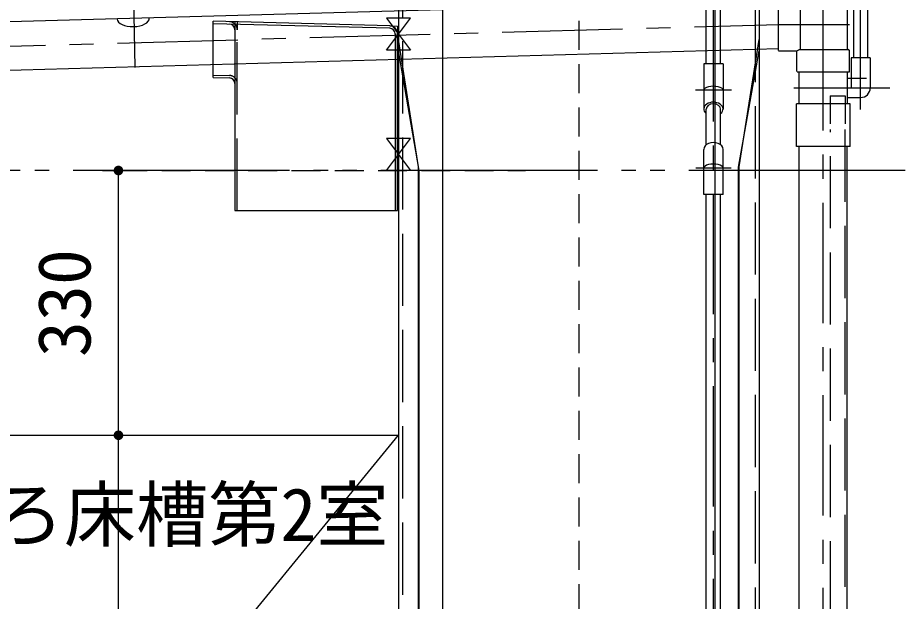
# Model space of a CAD drawing. Units: millimetres, scale not verified. Extents: x -8910 to 8910, y -6308 to 6308.
# Drawn here: x -4839 to -3740, y -2920 to -2193 of the extents above; entities that cross this region are included whole.
import ezdxf
from ezdxf.enums import TextEntityAlignment as Align

# ---------------------------------------------------------------- set-up
doc = ezdxf.new("R2010")
doc.units = ezdxf.units.MM
doc.header["$LTSCALE"] = 30
for name, pattern in [('CHAIN1', [8, 5, -1, 1, -1]), ('CHAIN2', [12, 9, -1, 1, -1]), ('DASHED1', [1.8, 1.2, -0.6]), ('DASHED3', [4, 3, -1]), ('DOUBLE_CHAIN2', [12.8, 9, -1, 0.6, -0.6, 0.6, -1])]:
    doc.linetypes.add(name, pattern=pattern)
for name, color, linetype, lineweight in [('0-1_製作', 5, 'Continuous', 25), ('0-2_空気管', 3, 'Continuous', 25), ('0-4_寸法', 92, 'Continuous', 25), ('0-6_躯体', 3, 'Continuous', 25), ('0-B_07', 3, 'Continuous', 25), ('0-C_9-6_SUNPO', 4, 'Continuous', 25), ('0-D_文字', 7, 'Continuous', 25)]:
    doc.layers.add(name, color=color, linetype=linetype, lineweight=lineweight)
doc.styles.add('ＭＳ ゴシック', font='')
doc.styles.get('ＭＳ ゴシック').set_extended_font_data('MS Gothic')

msp = doc.modelspace()

# ---------------------------------------------------------------- linework, layer by layer
at = {"layer": '0-1_製作', "color": 3}
for p in [(-5093.85, -2713.27), (-5093.85, -3603.26)]:
    msp.add_line(p, (-4363.85, -2713.27), dxfattribs=at)
at = {"layer": '0-2_空気管', "linetype": 'DASHED3'}
for p, q in [((-3918.85, -2063.01), (-3918.85, -3779.85)), ((-4358.85, -2102.01), (-4358.85, -3794.43)), ((-4564.85, -2433.27), (-4564.85, -2197.95))]:
    msp.add_line(p, q, dxfattribs=at)
at = {"layer": '0-2_空気管'}
for p, q in [((-3913.85, -2063.01), (-3913.85, -3782.26)), ((-4308.85, -2090.83), (-4308.85, -3833.02)), ((-4363.85, -2102.01), (-4363.85, -3794.43)), ((-4374.59, -2203.01), (-4594.85, -2197.24)), ((-4378.85, -2233.27), (-4348.85, -2193.27)), ((-4348.85, -2193.27), (-4378.85, -2193.27)), ((-4374.66, -2206.01), (-4594.85, -2200.24)), ((-4567.85, -2197.95), (-4567.85, -2433.27)), ((-4367.85, -2213.01), (-4367.85, -2433.27)), ((-4364.85, -2433.27), (-4364.85, -2213.01)), ((-4338.85, -2378.68), (-4363.85, -2219.91)), ((-3938.85, -2378.68), (-3913.85, -2219.91)), ((-4378.85, -2383.27), (-4348.85, -2343.27)), ((-4348.85, -2343.27), (-4378.85, -2343.27)), ((-4338.85, -2940.27), (-4338.85, -2378.68)), ((-4337.87, -3828.18), (-4337.87, -2383.27)), ((-3939.47, -3832.27), (-3939.47, -2378.92)), ((-3938.85, -2940.27), (-3938.85, -2378.68)), ((-4567.85, -2433.27), (-4364.85, -2433.27))]:
    msp.add_line(p, q, dxfattribs=at)
at = {"layer": '0-2_空気管', "linetype": 'DOUBLE_CHAIN2'}
for p, q in [((-4337.87, -2383.27), (-4363.85, -2234.22)), ((-3939.47, -2378.92), (-3913.85, -2234.22)), ((-3731.6, -2383.27), (-5919.62, -2383.27))]:
    msp.add_line(p, q, dxfattribs=at)
at = {"layer": '0-2_空気管', "linetype": 'DASHED1'}
msp.add_line((-4713.16, -2383.27), (-4205.28, -2383.27), dxfattribs=at)
at = {"layer": '0-2_空気管'}
for points in [[(-3968.85, -3833.04), (-3968.85, -2051.82), (-3923.59, -2053.01)], [(-4378.85, -2193.27), (-4348.85, -2233.27), (-4378.85, -2233.27)], [(-4378.85, -2343.27), (-4348.85, -2383.27), (-4378.85, -2383.27)]]:
    msp.add_lwpolyline(points, dxfattribs=at)
at = {"layer": '0-2_空気管', "linetype": 'DOUBLE_CHAIN2'}
msp.add_lwpolyline([(-4374.59, -2203.01), (-4364.85, -2203.27), (-4364.85, -2213.01)], dxfattribs=at)
at = {"layer": '0-2_空気管'}
for radius in [7, 10]:
    msp.add_arc((-4374.85, -2213.01), radius, 0, 88.5, dxfattribs=at)
at = {"layer": '0-4_寸法', "color": 3}
for p, q in [((-4733.16, -2383.27), (-4701.86, -2383.27)), ((-4733.16, -2713.27), (-4701.86, -2713.27))]:
    msp.add_line(p, q, dxfattribs=at)
at = {"layer": '0-4_寸法'}
for points in [[(-4719.14, -2382.89), (-4713.16, -2383.27), (-4719.16, -2383.27)], [(-4719.16, -2383.27), (-4716.98, -2387.89), (-4719.11, -2384.02)], [(-4719.16, -2383.27), (-4716.37, -2388.33), (-4716.98, -2387.89)], [(-4713.16, -2383.27), (-4716.37, -2388.33), (-4719.16, -2383.27)], [(-4719.05, -2382.14), (-4713.16, -2383.27), (-4719.14, -2382.89)], [(-4719.11, -2384.02), (-4717.53, -2387.37), (-4718.97, -2384.76)], [(-4719.11, -2384.02), (-4716.98, -2387.89), (-4717.53, -2387.37)], [(-4718.86, -2381.41), (-4713.16, -2383.27), (-4719.05, -2382.14)], [(-4718.59, -2380.71), (-4713.16, -2383.27), (-4718.86, -2381.41)], [(-4718.22, -2380.05), (-4713.16, -2383.27), (-4718.59, -2380.71)], [(-4717.78, -2379.44), (-4713.16, -2383.27), (-4718.22, -2380.05)], [(-4717.26, -2378.89), (-4713.16, -2383.27), (-4717.78, -2379.44)], [(-4716.68, -2378.41), (-4713.16, -2383.27), (-4717.26, -2378.89)], [(-4716.05, -2378.01), (-4713.16, -2383.27), (-4716.68, -2378.41)], [(-4713.16, -2383.27), (-4715.71, -2388.69), (-4716.37, -2388.33)], [(-4715.37, -2377.69), (-4713.16, -2383.27), (-4716.05, -2378.01)], [(-4713.16, -2383.27), (-4715.01, -2388.97), (-4715.71, -2388.69)], [(-4715.37, -2377.69), (-4713.16, -2377.27), (-4713.16, -2383.27)], [(-4714.65, -2377.45), (-4713.16, -2377.27), (-4715.37, -2377.69)], [(-4713.16, -2383.27), (-4714.28, -2389.16), (-4715.01, -2388.97)], [(-4713.91, -2377.31), (-4713.16, -2377.27), (-4714.65, -2377.45)], [(-4713.16, -2383.27), (-4713.53, -2389.25), (-4714.28, -2389.16)], [(-4713.16, -2383.27), (-4713.16, -2389.27), (-4713.53, -2389.25)], [(-4713.16, -2377.27), (-4707.16, -2383.27), (-4713.16, -2383.27)], [(-4712.78, -2377.28), (-4707.16, -2383.27), (-4713.16, -2377.27)], [(-4713.16, -2383.27), (-4712.4, -2389.22), (-4713.16, -2389.27)], [(-4713.16, -2383.27), (-4711.66, -2389.08), (-4712.4, -2389.22)], [(-4713.16, -2383.27), (-4710.95, -2388.84), (-4711.66, -2389.08)], [(-4713.16, -2383.27), (-4710.27, -2388.52), (-4710.95, -2388.84)], [(-4707.16, -2383.27), (-4710.27, -2388.52), (-4713.16, -2383.27)], [(-4712.03, -2377.37), (-4707.16, -2383.27), (-4712.78, -2377.28)], [(-4711.3, -2377.56), (-4707.16, -2383.27), (-4712.03, -2377.37)], [(-4710.6, -2377.84), (-4707.16, -2383.27), (-4711.3, -2377.56)], [(-4709.94, -2378.2), (-4707.16, -2383.27), (-4710.6, -2377.84)], [(-4707.16, -2383.27), (-4709.63, -2388.12), (-4710.27, -2388.52)], [(-4709.33, -2378.64), (-4707.16, -2383.27), (-4709.94, -2378.2)], [(-4707.16, -2383.27), (-4709.05, -2387.64), (-4709.63, -2388.12)], [(-4709.33, -2378.64), (-4707.2, -2382.51), (-4707.16, -2383.27)], [(-4708.78, -2379.16), (-4707.2, -2382.51), (-4709.33, -2378.64)], [(-4707.16, -2383.27), (-4708.53, -2387.09), (-4709.05, -2387.64)], [(-4708.78, -2379.16), (-4707.35, -2381.77), (-4707.2, -2382.51)], [(-4708.3, -2379.74), (-4707.35, -2381.77), (-4708.78, -2379.16)], [(-4707.16, -2383.27), (-4708.09, -2386.48), (-4708.53, -2387.09)], [(-4708.3, -2379.74), (-4707.58, -2381.06), (-4707.35, -2381.77)], [(-4707.9, -2380.38), (-4707.58, -2381.06), (-4708.3, -2379.74)], [(-4707.16, -2383.27), (-4707.73, -2385.82), (-4708.09, -2386.48)], [(-4707.16, -2383.27), (-4707.45, -2385.12), (-4707.73, -2385.82)], [(-4707.16, -2383.27), (-4707.26, -2384.39), (-4707.45, -2385.12)], [(-4707.16, -2383.27), (-4707.17, -2383.64), (-4707.26, -2384.39)], [(-4718.97, -2384.76), (-4718.01, -2386.79), (-4718.74, -2385.47)], [(-4718.97, -2384.76), (-4717.53, -2387.37), (-4718.01, -2386.79)], [(-4718.74, -2385.47), (-4718.01, -2386.79), (-4718.41, -2386.16)], [(-4719.14, -2712.89), (-4713.16, -2713.27), (-4719.16, -2713.27)], [(-4719.16, -2713.27), (-4716.37, -2718.33), (-4719.11, -2714.02)], [(-4719.16, -2713.27), (-4715.71, -2718.7), (-4716.37, -2718.33)], [(-4713.16, -2713.27), (-4715.71, -2718.7), (-4719.16, -2713.27)], [(-4719.05, -2712.14), (-4713.16, -2713.27), (-4719.14, -2712.89)], [(-4719.11, -2714.02), (-4716.98, -2717.89), (-4718.97, -2714.76)], [(-4719.11, -2714.02), (-4716.37, -2718.33), (-4716.98, -2717.89)], [(-4718.86, -2711.41), (-4713.16, -2713.27), (-4719.05, -2712.14)], [(-4718.59, -2710.71), (-4713.16, -2713.27), (-4718.86, -2711.41)], [(-4718.22, -2710.05), (-4713.16, -2713.27), (-4718.59, -2710.71)], [(-4717.78, -2709.44), (-4713.16, -2713.27), (-4718.22, -2710.05)], [(-4717.26, -2708.89), (-4713.16, -2713.27), (-4717.78, -2709.44)], [(-4716.68, -2708.41), (-4713.16, -2713.27), (-4717.26, -2708.89)], [(-4716.05, -2708.01), (-4713.16, -2713.27), (-4716.68, -2708.41)], [(-4716.05, -2708.01), (-4713.16, -2707.27), (-4713.16, -2713.27)], [(-4715.37, -2707.69), (-4713.16, -2707.27), (-4716.05, -2708.01)], [(-4713.16, -2713.27), (-4715.01, -2718.97), (-4715.71, -2718.7)], [(-4714.65, -2707.46), (-4713.16, -2707.27), (-4715.37, -2707.69)], [(-4713.16, -2713.27), (-4714.28, -2719.16), (-4715.01, -2718.97)], [(-4713.91, -2707.31), (-4713.16, -2707.27), (-4714.65, -2707.46)], [(-4713.16, -2713.27), (-4713.53, -2719.26), (-4714.28, -2719.16)], [(-4713.16, -2713.27), (-4713.16, -2719.27), (-4713.53, -2719.26)], [(-4713.16, -2707.27), (-4707.16, -2713.27), (-4713.16, -2713.27)], [(-4712.78, -2707.28), (-4707.16, -2713.27), (-4713.16, -2707.27)], [(-4713.16, -2713.27), (-4712.4, -2719.22), (-4713.16, -2719.27)], [(-4713.16, -2713.27), (-4711.66, -2719.08), (-4712.4, -2719.22)], [(-4713.16, -2713.27), (-4710.95, -2718.85), (-4711.66, -2719.08)], [(-4713.16, -2713.27), (-4710.27, -2718.52), (-4710.95, -2718.85)], [(-4713.16, -2713.27), (-4709.63, -2718.12), (-4710.27, -2718.52)], [(-4707.16, -2713.27), (-4709.63, -2718.12), (-4713.16, -2713.27)], [(-4712.03, -2707.37), (-4707.16, -2713.27), (-4712.78, -2707.28)], [(-4711.3, -2707.56), (-4707.16, -2713.27), (-4712.03, -2707.37)], [(-4710.6, -2707.84), (-4707.16, -2713.27), (-4711.3, -2707.56)], [(-4709.94, -2708.2), (-4707.16, -2713.27), (-4710.6, -2707.84)], [(-4709.94, -2708.2), (-4707.2, -2712.51), (-4707.16, -2713.27)], [(-4709.33, -2708.64), (-4707.2, -2712.51), (-4709.94, -2708.2)], [(-4707.16, -2713.27), (-4709.05, -2717.64), (-4709.63, -2718.12)], [(-4709.33, -2708.64), (-4707.35, -2711.77), (-4707.2, -2712.51)], [(-4708.78, -2709.16), (-4707.35, -2711.77), (-4709.33, -2708.64)], [(-4707.16, -2713.27), (-4708.53, -2717.09), (-4709.05, -2717.64)], [(-4708.78, -2709.16), (-4707.58, -2711.06), (-4707.35, -2711.77)], [(-4708.3, -2709.74), (-4707.58, -2711.06), (-4708.78, -2709.16)], [(-4707.16, -2713.27), (-4708.09, -2716.48), (-4708.53, -2717.09)], [(-4708.3, -2709.74), (-4707.9, -2710.38), (-4707.58, -2711.06)], [(-4707.16, -2713.27), (-4707.73, -2715.82), (-4708.09, -2716.48)], [(-4707.16, -2713.27), (-4707.45, -2715.12), (-4707.73, -2715.82)], [(-4707.16, -2713.27), (-4707.26, -2714.39), (-4707.45, -2715.12)], [(-4707.16, -2713.27), (-4707.17, -2713.64), (-4707.26, -2714.39)], [(-4718.97, -2714.76), (-4717.53, -2717.37), (-4718.74, -2715.48)], [(-4718.97, -2714.76), (-4716.98, -2717.89), (-4717.53, -2717.37)], [(-4718.74, -2715.48), (-4718.01, -2716.79), (-4718.41, -2716.16)], [(-4718.74, -2715.48), (-4717.53, -2717.37), (-4718.01, -2716.79)]]:
    msp.add_solid(points, dxfattribs=at)
at = {"layer": '0-6_躯体', "linetype": 'CHAIN1'}
for p, q in [((-3787.18, -2307.27), (-3787.18, -2022.35)), ((-3970.85, -3762.24), (-3970.85, -2063.77)), ((-4695.59, -2104.74), (-4692.65, -2269.32)), ((-3833.85, -3773.46), (-3833.85, -2131.59)), ((-5673.85, -2251.27), (-3889.85, -2201.27)), ((-3948.25, -2283.27), (-3993.11, -2283.27)), ((-3948.85, -2380.27), (-3992.85, -2380.27))]:
    msp.add_line(p, q, dxfattribs=at)
at = {"layer": '0-6_躯体'}
for p, q in [((-3979.85, -2250.27), (-3979.85, -2111.27)), ((-3961.85, -2250.27), (-3961.85, -2111.27)), ((-3796.18, -2117.27), (-3796.18, -2242.77)), ((-3778.18, -2242.77), (-3778.18, -2117.27)), ((-3889.85, -2171.22), (-5657.02, -2220.32)), ((-3889.85, -2233.71), (-3889.85, -2168.52)), ((-3862.35, -2232.77), (-3862.35, -2170.77)), ((-3803.35, -2231.76), (-3803.35, -2166.47)), ((-4594.85, -2267.27), (-4594.85, -2197.24)), ((-5672.45, -2281.23), (-3889.85, -2231.31)), ((-3889.55, -2234.01), (-3866.6, -2234.01)), ((-3866.6, -2234.01), (-3864.24, -2232.77)), ((-3866.6, -2259.96), (-3866.6, -2234.01)), ((-3802.1, -2232.77), (-3864.24, -2232.77)), ((-3801.1, -2259.96), (-3801.1, -2233.77)), ((-3958.85, -2250.27), (-3982.85, -2250.27)), ((-3982.85, -2250.27), (-3982.85, -2306.6)), ((-3958.85, -2250.27), (-3958.85, -2306.6)), ((-3799.18, -2242.77), (-3799.18, -2280.27)), ((-3775.18, -2242.77), (-3799.18, -2242.77)), ((-3775.18, -2242.77), (-3775.18, -2280.27)), ((-3866.29, -2260.26), (-3801.4, -2260.26)), ((-3863.85, -2300.27), (-3863.85, -2260.26)), ((-3803.85, -2260.26), (-3803.85, -2300.27)), ((-4594.85, -2267.27), (-4574.66, -2267.8)), ((-3803.85, -2268.27), (-3779.85, -2268.27)), ((-3803.85, -2292.27), (-3787.18, -2292.27)), ((-3979.85, -2351.32), (-3979.85, -2306.6)), ((-3961.85, -2351.32), (-3961.85, -2306.6)), ((-3800.35, -2300.27), (-3867.34, -2300.27)), ((-3800.35, -2353.26), (-3800.35, -2300.27)), ((-3982.85, -2413.27), (-3982.85, -2356.93)), ((-3958.85, -2413.27), (-3958.85, -2356.93)), ((-3863.85, -3635.26), (-3863.85, -2353.26)), ((-3803.85, -3635.26), (-3803.85, -2353.26)), ((-3958.85, -2413.27), (-3982.85, -2413.27)), ((-3979.85, -3697.27), (-3979.85, -2413.27)), ((-3961.85, -3697.27), (-3961.85, -2413.27))]:
    msp.add_line(p, q, dxfattribs=at)
at = {"layer": '0-6_躯体', "linetype": 'DOUBLE_CHAIN2'}
msp.add_line((-4564.85, -2198.03), (-4564.85, -2207.77), dxfattribs=at)
at = {"layer": '0-6_躯体', "linetype": 'CHAIN2'}
for p, q in [((-3889.85, -2201.27), (-3801.1, -2201.27)), ((-3870.34, -2280.27), (-3750.85, -2280.27))]:
    msp.add_line(p, q, dxfattribs=at)
at = {"layer": '0-6_躯体', "linetype": 'DASHED3'}
for p, q in [((-4594.85, -2264.26), (-4574.59, -2264.8)), ((-3825.04, -2290.26), (-3825.04, -2325.27)), ((-3824.85, -3535.26), (-3824.85, -2332.26))]:
    msp.add_line(p, q, dxfattribs=at)
for points in [[(-3825.04, -2290.26), (-3806.65, -2290.26), (-3806.65, -2325.27)], [(-3806.85, -2332.26), (-3806.85, -3535.26), (-3824.85, -3535.26)]]:
    msp.add_lwpolyline(points, dxfattribs=at)
at = {"layer": '0-6_躯体'}
msp.add_lwpolyline([(-3800.35, -2353.26), (-3867.34, -2353.26), (-3867.34, -2300.27)], dxfattribs=at)
at = {"layer": '0-6_躯体', "linetype": 'DASHED3'}
msp.add_arc((-4574.85, -2207.77), 10, 0, 88.5, dxfattribs=at)
at = {"layer": '0-6_躯体'}
for centre, radius, start, end in [((-4574.85, -2207.77), 7, 0, 88.5), ((-3802.35, -2231.76), 0.999, 180, 270), ((-3802.1, -2233.77), 0.999, 0, 90), ((-3801.4, -2259.96), 0.3, 270, 0), ((-3801.4, -2259.96), 0.3, 270, 0), ((-4574.85, -2274.79), 7, 0, 88.5), ((-3787.18, -2280.27), 12, 270, 0)]:
    msp.add_arc(centre, radius, start, end, dxfattribs=at)
at = {"layer": '0-6_躯体', "linetype": 'DOUBLE_CHAIN2'}
msp.add_arc((-4574.85, -2274.79), 10, 0, 88.5, dxfattribs=at)
at = {"layer": '0-6_躯体'}
for centre, major_axis, ratio, start_param, end_param in [((-4694.64, -2193.91), (19.99, 0.53), 0.5, 3.1415927, 6.2831853), ((-3970.85, -2283.27), (12, 0), 0.4142, 6.2831853, 9.424778), ((-3970.85, -2306.6), (-12, 0), 0.7071, 2.4188458, 7.0059322), ((-3970.85, -2306.6), (-9, 0), 0.7072, 3.1415927, 6.2831853), ((-3970.85, -2356.93), (12, 0), 0.7071, 6.2831853, 9.424778), ((-3970.85, -2380.27), (12, 0), 0.4142, 6.2831853, 9.424778)]:
    msp.add_ellipse(centre, major_axis=major_axis, ratio=ratio, start_param=start_param, end_param=end_param, dxfattribs=at)
at = {"layer": '0-B_07', "linetype": 'DASHED1'}
msp.add_line((-4138.85, -1602.81), (-4138.85, -3870.29), dxfattribs=at)
at = {"layer": '0-C_9-6_SUNPO'}
for p, q in [((-4713.16, -2713.27), (-4713.16, -2383.27)), ((-4713.16, -3603.26), (-4713.16, -2713.27))]:
    msp.add_line(p, q, dxfattribs=at)

# ---------------------------------------------------------------- texts
at = {"layer": '0-4_寸法', "color": 4, "style": 'ＭＳ ゴシック'}
msp.add_text('330', height=65.98, rotation=90, dxfattribs=at).set_placement((-4728.16, -2615.77), align=Align.BOTTOM_LEFT)
at = {"layer": '0-D_文字', "color": 4, "style": 'ＭＳ ゴシック'}
msp.add_text('嫌気ろ床槽第2室', height=65.98, dxfattribs=at).set_placement((-5051.17, -2864.81), align=Align.BOTTOM_LEFT)

doc.saveas('drawing.dxf')
